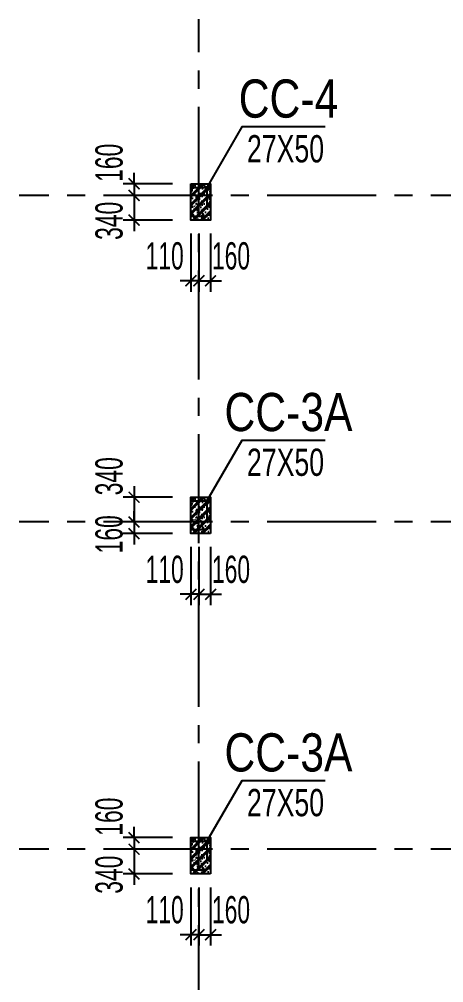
# Model space of a CAD drawing. Header units: millimetres. Extents: x 71 to 1994474, y -338610 to 1053.
# Drawn here: x 1887618 to 1893454, y -272308 to -259061 of the extents above; entities that cross this region are included whole.
import ezdxf
from ezdxf.enums import TextEntityAlignment as Align

# ---------------------------------------------------------------- set-up
doc = ezdxf.new("R2010")
doc.units = ezdxf.units.MM
doc.header["$LTSCALE"] = 1000
doc.header["$MEASUREMENT"] = 0
doc.header["$PDMODE"] = 3
doc.linetypes.add('CENTER2', pattern=[1.125, 0.75, -0.125, 0.125, -0.125])
doc.linetypes.add('HIDDEN', pattern=[0.375, 0.25, -0.125])
doc.layers.get('0').update_dxf_attribs({"linetype": 'CONTINUOUS'})
doc.layers.get('Defpoints').update_dxf_attribs({"linetype": 'CONTINUOUS'})
for name, color, linetype in [('CDC.01.AXIS', 160, 'CENTER2'), ('CDC.02.DIM', 1, 'CONTINUOUS'), ('CDC.04.HIDDEN', 8, 'HIDDEN'), ('CDC.06.TEXT', 2, 'CONTINUOUS'), ('CDC.09.COLUMN', 4, 'CONTINUOUS'), ('CDC.10.HATCH', 163, 'CONTINUOUS'), ('CDC.11.NOTE', 1, 'CONTINUOUS')]:
    doc.layers.add(name, color=color, linetype=linetype)
doc.styles.add('ARIAL', font='arial.ttf', dxfattribs={"width": 0.6})
doc.dimstyles.new('150', dxfattribs={"dimscale": 150, "dimtxt": 2.5, "dimasz": 1, "dimexe": 1, "dimexo": 0, "dimgap": 1, "dimtad": 1, "dimdec": 0, "dimdsep": 46, "dimtxsty": 'ARIAL', "dimblk": 'ARCHTICK', "dimcen": 1, "dimdle": 1, "dimclrd": 1, "dimclre": 1, "dimclrt": 2, "dimadec": 0, "dimazin": 0, "dimtfac": 0.00072, "dimtdec": 0, "dimtix": 1, "dimtmove": 2, "dimatfit": 3, "dimldrblk": 'ARCHTICK', "dimfxl": 1, "dimtolj": 1, "dimarcsym": 0})

# ---------------------------------------------------------------- blocks, each defined once
blk = doc.blocks.new('_ARCHTICK')
at = {"color": 0, "linetype": 'ByBlock', "const_width": 0.15}
blk.add_lwpolyline([(-0.5, -0.5), (0.5, 0.5)], dxfattribs=at)
blk = doc.blocks.new('*D179')
at = {"layer": 'CDC.02.DIM', "color": 1, "lineweight": -2, "transparency": 16777216}
for p, q in [((1889978, -262006), (1889978, -262807)), ((1890088, -262006), (1890088, -262807)), ((1889978, -262657), (1889828, -262657)), ((1890088, -262657), (1889978, -262657)), ((1890088, -262657), (1890238, -262657))]:
    blk.add_line(p, q, dxfattribs=at)
at = {"layer": 'Defpoints', "color": 0, "transparency": 16777216}
for p in [(1889978, -262006), (1890088, -262006), (1889978, -262657)]:
    blk.add_point(p, dxfattribs=at)
at = {"layer": 'CDC.02.DIM', "color": 1, "lineweight": -2, "transparency": 16777216, "xscale": 150, "yscale": 150, "zscale": 150}
blk.add_blockref('_ARCHTICK', (1889978, -262657), dxfattribs=at)
at = {"layer": 'CDC.02.DIM', "color": 1, "lineweight": -2, "transparency": 16777216, "xscale": 150, "yscale": 150, "zscale": 150, "rotation": 180}
blk.add_blockref('_ARCHTICK', (1890088, -262657), dxfattribs=at)
at = {"layer": 'CDC.02.DIM', "color": 2, "transparency": 16777216, "insert": (1889617, -262316), "char_height": 375, "attachment_point": 5, "style": 'ARIAL'}
blk.add_mtext('\\A1;110', dxfattribs=at)
blk = doc.blocks.new('*D180')
at = {"layer": 'CDC.02.DIM', "color": 1, "lineweight": -2, "transparency": 16777216}
for p, q in [((1890088, -262006), (1890088, -262807)), ((1890248, -262006), (1890248, -262807)), ((1890088, -262657), (1889938, -262657)), ((1890088, -262657), (1890248, -262657)), ((1890248, -262657), (1890398, -262657))]:
    blk.add_line(p, q, dxfattribs=at)
at = {"layer": 'Defpoints', "color": 0, "transparency": 16777216}
for p in [(1890088, -262006), (1890248, -262006), (1890248, -262657)]:
    blk.add_point(p, dxfattribs=at)
at = {"layer": 'CDC.02.DIM', "color": 1, "lineweight": -2, "transparency": 16777216, "xscale": 150, "yscale": 150, "zscale": 150}
blk.add_blockref('_ARCHTICK', (1890088, -262657), dxfattribs=at)
at = {"layer": 'CDC.02.DIM', "color": 1, "lineweight": -2, "transparency": 16777216, "xscale": 150, "yscale": 150, "zscale": 150, "rotation": 180}
blk.add_blockref('_ARCHTICK', (1890248, -262657), dxfattribs=at)
at = {"layer": 'CDC.02.DIM', "color": 2, "transparency": 16777216, "insert": (1890529, -262316), "char_height": 375, "attachment_point": 5, "style": 'ARIAL'}
blk.add_mtext('\\A1;160', dxfattribs=at)
blk = doc.blocks.new('*D181')
at = {"layer": 'CDC.02.DIM', "color": 1, "lineweight": -2, "transparency": 16777216}
for p, q in [((1889196, -261322), (1889196, -261172)), ((1889724, -261322), (1889046, -261322)), ((1889196, -261322), (1889196, -261482)), ((1889724, -261482), (1889046, -261482)), ((1889196, -261482), (1889196, -261632))]:
    blk.add_line(p, q, dxfattribs=at)
at = {"layer": 'Defpoints', "color": 0, "transparency": 16777216}
for p in [(1889724, -261322), (1889196, -261482), (1889724, -261482)]:
    blk.add_point(p, dxfattribs=at)
at = {"layer": 'CDC.02.DIM', "color": 1, "lineweight": -2, "transparency": 16777216, "xscale": 150, "yscale": 150, "zscale": 150}
for p, rotation in [((1889196, -261322), 270), ((1889196, -261482), 90)]:
    blk.add_blockref('_ARCHTICK', p, dxfattribs=dict(at, rotation=rotation))
at = {"layer": 'CDC.02.DIM', "color": 2, "transparency": 16777216, "insert": (1888854, -261034), "char_height": 375, "attachment_point": 5, "rotation": 90, "style": 'ARIAL'}
blk.add_mtext('\\A1;160', dxfattribs=at)
blk = doc.blocks.new('*D182')
at = {"layer": 'CDC.02.DIM', "color": 1, "lineweight": -2, "transparency": 16777216}
for p, q in [((1889196, -261332), (1889196, -261972)), ((1889724, -261482), (1889046, -261482)), ((1889724, -261822), (1889046, -261822))]:
    blk.add_line(p, q, dxfattribs=at)
at = {"layer": 'Defpoints', "color": 0, "transparency": 16777216}
for p in [(1889724, -261482), (1889196, -261822), (1889724, -261822)]:
    blk.add_point(p, dxfattribs=at)
at = {"layer": 'CDC.02.DIM', "color": 1, "lineweight": -2, "transparency": 16777216, "xscale": 150, "yscale": 150, "zscale": 150}
for p, rotation in [((1889196, -261482), 90), ((1889196, -261822), 270)]:
    blk.add_blockref('_ARCHTICK', p, dxfattribs=dict(at, rotation=rotation))
at = {"layer": 'CDC.02.DIM', "color": 2, "transparency": 16777216, "insert": (1888854, -261832), "char_height": 375, "attachment_point": 5, "rotation": 90, "style": 'ARIAL'}
blk.add_mtext('\\A1;340', dxfattribs=at)
blk = doc.blocks.new('*D183')
at = {"layer": 'CDC.02.DIM', "color": 1, "lineweight": -2, "transparency": 16777216}
for p, q in [((1889978, -266316), (1889978, -267117)), ((1890088, -266316), (1890088, -267117)), ((1889978, -266967), (1889828, -266967)), ((1890088, -266967), (1889978, -266967)), ((1890088, -266967), (1890238, -266967))]:
    blk.add_line(p, q, dxfattribs=at)
at = {"layer": 'Defpoints', "color": 0, "transparency": 16777216}
for p in [(1889978, -266316), (1890088, -266316), (1889978, -266967)]:
    blk.add_point(p, dxfattribs=at)
at = {"layer": 'CDC.02.DIM', "color": 1, "lineweight": -2, "transparency": 16777216, "xscale": 150, "yscale": 150, "zscale": 150}
blk.add_blockref('_ARCHTICK', (1889978, -266967), dxfattribs=at)
at = {"layer": 'CDC.02.DIM', "color": 1, "lineweight": -2, "transparency": 16777216, "xscale": 150, "yscale": 150, "zscale": 150, "rotation": 180}
blk.add_blockref('_ARCHTICK', (1890088, -266967), dxfattribs=at)
at = {"layer": 'CDC.02.DIM', "color": 2, "transparency": 16777216, "insert": (1889617, -266626), "char_height": 375, "attachment_point": 5, "style": 'ARIAL'}
blk.add_mtext('\\A1;110', dxfattribs=at)
blk = doc.blocks.new('*D184')
at = {"layer": 'CDC.02.DIM', "color": 1, "lineweight": -2, "transparency": 16777216}
for p, q in [((1890088, -266316), (1890088, -267117)), ((1890248, -266316), (1890248, -267117)), ((1890088, -266967), (1889938, -266967)), ((1890088, -266967), (1890248, -266967)), ((1890248, -266967), (1890398, -266967))]:
    blk.add_line(p, q, dxfattribs=at)
at = {"layer": 'Defpoints', "color": 0, "transparency": 16777216}
for p in [(1890088, -266316), (1890248, -266316), (1890248, -266967)]:
    blk.add_point(p, dxfattribs=at)
at = {"layer": 'CDC.02.DIM', "color": 1, "lineweight": -2, "transparency": 16777216, "xscale": 150, "yscale": 150, "zscale": 150}
blk.add_blockref('_ARCHTICK', (1890088, -266967), dxfattribs=at)
at = {"layer": 'CDC.02.DIM', "color": 1, "lineweight": -2, "transparency": 16777216, "xscale": 150, "yscale": 150, "zscale": 150, "rotation": 180}
blk.add_blockref('_ARCHTICK', (1890248, -266967), dxfattribs=at)
at = {"layer": 'CDC.02.DIM', "color": 2, "transparency": 16777216, "insert": (1890529, -266626), "char_height": 375, "attachment_point": 5, "style": 'ARIAL'}
blk.add_mtext('\\A1;160', dxfattribs=at)
blk = doc.blocks.new('*D185')
at = {"layer": 'CDC.02.DIM', "color": 1, "lineweight": -2, "transparency": 16777216}
for p, q in [((1889196, -265482), (1889196, -266122)), ((1889724, -265632), (1889046, -265632)), ((1889724, -265972), (1889046, -265972))]:
    blk.add_line(p, q, dxfattribs=at)
at = {"layer": 'Defpoints', "color": 0, "transparency": 16777216}
for p in [(1889724, -265632), (1889196, -265972), (1889724, -265972)]:
    blk.add_point(p, dxfattribs=at)
at = {"layer": 'CDC.02.DIM', "color": 1, "lineweight": -2, "transparency": 16777216, "xscale": 150, "yscale": 150, "zscale": 150}
for p, rotation in [((1889196, -265632), 90), ((1889196, -265972), 270)]:
    blk.add_blockref('_ARCHTICK', p, dxfattribs=dict(at, rotation=rotation))
at = {"layer": 'CDC.02.DIM', "color": 2, "transparency": 16777216, "insert": (1888854, -265344), "char_height": 375, "attachment_point": 5, "rotation": 90, "style": 'ARIAL'}
blk.add_mtext('\\A1;340', dxfattribs=at)
blk = doc.blocks.new('*D186')
at = {"layer": 'CDC.02.DIM', "color": 1, "lineweight": -2, "transparency": 16777216}
for p, q in [((1889196, -265972), (1889196, -265822)), ((1889724, -265972), (1889046, -265972)), ((1889196, -265972), (1889196, -266132)), ((1889724, -266132), (1889046, -266132)), ((1889196, -266132), (1889196, -266282))]:
    blk.add_line(p, q, dxfattribs=at)
at = {"layer": 'Defpoints', "color": 0, "transparency": 16777216}
for p in [(1889724, -265972), (1889196, -266132), (1889724, -266132)]:
    blk.add_point(p, dxfattribs=at)
at = {"layer": 'CDC.02.DIM', "color": 1, "lineweight": -2, "transparency": 16777216, "xscale": 150, "yscale": 150, "zscale": 150}
for p, rotation in [((1889196, -265972), 270), ((1889196, -266132), 90)]:
    blk.add_blockref('_ARCHTICK', p, dxfattribs=dict(at, rotation=rotation))
at = {"layer": 'CDC.02.DIM', "color": 2, "transparency": 16777216, "insert": (1888854, -266142), "char_height": 375, "attachment_point": 5, "rotation": 90, "style": 'ARIAL'}
blk.add_mtext('\\A1;160', dxfattribs=at)
blk = doc.blocks.new('*D187')
at = {"layer": 'CDC.02.DIM', "color": 1, "lineweight": -2, "transparency": 16777216}
for p, q in [((1889978, -270996), (1889978, -271797)), ((1890088, -270996), (1890088, -271797)), ((1889978, -271647), (1889828, -271647)), ((1890088, -271647), (1889978, -271647)), ((1890088, -271647), (1890238, -271647))]:
    blk.add_line(p, q, dxfattribs=at)
at = {"layer": 'Defpoints', "color": 0, "transparency": 16777216}
for p in [(1889978, -270996), (1890088, -270996), (1889978, -271647)]:
    blk.add_point(p, dxfattribs=at)
at = {"layer": 'CDC.02.DIM', "color": 1, "lineweight": -2, "transparency": 16777216, "xscale": 150, "yscale": 150, "zscale": 150}
blk.add_blockref('_ARCHTICK', (1889978, -271647), dxfattribs=at)
at = {"layer": 'CDC.02.DIM', "color": 1, "lineweight": -2, "transparency": 16777216, "xscale": 150, "yscale": 150, "zscale": 150, "rotation": 180}
blk.add_blockref('_ARCHTICK', (1890088, -271647), dxfattribs=at)
at = {"layer": 'CDC.02.DIM', "color": 2, "transparency": 16777216, "insert": (1889617, -271306), "char_height": 375, "attachment_point": 5, "style": 'ARIAL'}
blk.add_mtext('\\A1;110', dxfattribs=at)
blk = doc.blocks.new('*D188')
at = {"layer": 'CDC.02.DIM', "color": 1, "lineweight": -2, "transparency": 16777216}
for p, q in [((1890088, -270996), (1890088, -271797)), ((1890248, -270996), (1890248, -271797)), ((1890088, -271647), (1889938, -271647)), ((1890088, -271647), (1890248, -271647)), ((1890248, -271647), (1890398, -271647))]:
    blk.add_line(p, q, dxfattribs=at)
at = {"layer": 'Defpoints', "color": 0, "transparency": 16777216}
for p in [(1890088, -270996), (1890248, -270996), (1890248, -271647)]:
    blk.add_point(p, dxfattribs=at)
at = {"layer": 'CDC.02.DIM', "color": 1, "lineweight": -2, "transparency": 16777216, "xscale": 150, "yscale": 150, "zscale": 150}
blk.add_blockref('_ARCHTICK', (1890088, -271647), dxfattribs=at)
at = {"layer": 'CDC.02.DIM', "color": 1, "lineweight": -2, "transparency": 16777216, "xscale": 150, "yscale": 150, "zscale": 150, "rotation": 180}
blk.add_blockref('_ARCHTICK', (1890248, -271647), dxfattribs=at)
at = {"layer": 'CDC.02.DIM', "color": 2, "transparency": 16777216, "insert": (1890529, -271306), "char_height": 375, "attachment_point": 5, "style": 'ARIAL'}
blk.add_mtext('\\A1;160', dxfattribs=at)
blk = doc.blocks.new('*D189')
at = {"layer": 'CDC.02.DIM', "color": 1, "lineweight": -2, "transparency": 16777216}
for p, q in [((1889196, -270312), (1889196, -270162)), ((1889724, -270312), (1889046, -270312)), ((1889196, -270312), (1889196, -270472)), ((1889724, -270472), (1889046, -270472)), ((1889196, -270472), (1889196, -270622))]:
    blk.add_line(p, q, dxfattribs=at)
at = {"layer": 'Defpoints', "color": 0, "transparency": 16777216}
for p in [(1889724, -270312), (1889196, -270472), (1889724, -270472)]:
    blk.add_point(p, dxfattribs=at)
at = {"layer": 'CDC.02.DIM', "color": 1, "lineweight": -2, "transparency": 16777216, "xscale": 150, "yscale": 150, "zscale": 150}
for p, rotation in [((1889196, -270312), 270), ((1889196, -270472), 90)]:
    blk.add_blockref('_ARCHTICK', p, dxfattribs=dict(at, rotation=rotation))
at = {"layer": 'CDC.02.DIM', "color": 2, "transparency": 16777216, "insert": (1888854, -270024), "char_height": 375, "attachment_point": 5, "rotation": 90, "style": 'ARIAL'}
blk.add_mtext('\\A1;160', dxfattribs=at)
blk = doc.blocks.new('*D190')
at = {"layer": 'CDC.02.DIM', "color": 1, "lineweight": -2, "transparency": 16777216}
for p, q in [((1889196, -270322), (1889196, -270962)), ((1889724, -270472), (1889046, -270472)), ((1889724, -270812), (1889046, -270812))]:
    blk.add_line(p, q, dxfattribs=at)
at = {"layer": 'Defpoints', "color": 0, "transparency": 16777216}
for p in [(1889724, -270472), (1889196, -270812), (1889724, -270812)]:
    blk.add_point(p, dxfattribs=at)
at = {"layer": 'CDC.02.DIM', "color": 1, "lineweight": -2, "transparency": 16777216, "xscale": 150, "yscale": 150, "zscale": 150}
for p, rotation in [((1889196, -270472), 90), ((1889196, -270812), 270)]:
    blk.add_blockref('_ARCHTICK', p, dxfattribs=dict(at, rotation=rotation))
at = {"layer": 'CDC.02.DIM', "color": 2, "transparency": 16777216, "insert": (1888854, -270822), "char_height": 375, "attachment_point": 5, "rotation": 90, "style": 'ARIAL'}
blk.add_mtext('\\A1;340', dxfattribs=at)

msp = doc.modelspace()

# ---------------------------------------------------------------- hatches: boundary and pattern name
at = {"layer": 'CDC.10.HATCH'}
h = msp.add_hatch(dxfattribs=at)
h.set_pattern_fill('1BETONG2-BOP', color=256, scale=20, angle=90, style=0, pattern_type=2)
h.set_pattern_definition([(140, (4550.63, -417619.23), (12.550427, 143.4520365), [15, -165]), (85, (4550.63, -417619.23), (-150.438427, -27.750267), [12, -132]), (190.4514, (4551.67, -417607.28), (-137.887908, 115.701876), [12.748038, -140.228422]), (136.1842, (4510.63, -417619.23), (33.103803, 213.44821), [22.5, -247.5]), (186.6356, (4513.39, -417601.45), (-194.823574, 186.93254), [19.122058, -210.3426]), (81.1842, (4510.63, -417619.23), (-194.82372, 186.93239), [18, -198]), (111, (4520.63, -417599.23), (80.523778, 119.3814104), [15, -165]), (316, (4520.63, -417599.23), (73.107962, 134.376424), [12, -132]), (161.4514, (4527.34, -417589.28), (-64.506099, 168.044526), [12.748038, -140.228422]), (157.5, (4550.627, -417619.233), (-58.8748924, -31.1832367), [0, -130.4, 0, -134, 0, -132.5]), (94.5, (4550.63, -417619.23), (-76.0206377, 56.6701848), [0, -76.4, 0, -127.4, 0, -50.5]), (57.5, (4550.627, -417663.833), (4.5109743, 106.7644872), [0, -50, 0, -156, 0, -207]), (47.5, (4550.63, -417683.83), (-20.0209965, 116.637234), [0, -65, 0, -103.6, 0, -147]), (45, (4550.63, -417619.23), (-60.1040764, 60.1040764), []), (45, (4526.13, -417619.23), (-60.1040764, 60.1040764), [])])
h.paths.add_polyline_path([(1889978.4, -261321.5), (1889978.4, -261821.5), (1890248.4, -261821.5), (1890248.4, -261321.5)])
h = msp.add_hatch(dxfattribs=at)
h.set_pattern_fill('1BETONG2-BOP', color=256, scale=20, angle=90, style=0, pattern_type=2)
h.set_pattern_definition([(140, (4550.63, -421929.23), (12.550427, 143.4520365), [15, -165]), (85, (4550.63, -421929.23), (-150.438427, -27.750267), [12, -132]), (190.4514, (4551.67, -421917.28), (-137.887908, 115.701876), [12.748038, -140.228422]), (136.1842, (4510.63, -421929.23), (33.103803, 213.44821), [22.5, -247.5]), (186.6356, (4513.39, -421911.45), (-194.823574, 186.93254), [19.122058, -210.3426]), (81.1842, (4510.63, -421929.23), (-194.82372, 186.93239), [18, -198]), (111, (4520.63, -421909.23), (80.523778, 119.3814104), [15, -165]), (316, (4520.63, -421909.23), (73.107962, 134.376424), [12, -132]), (161.4514, (4527.34, -421899.28), (-64.506099, 168.044526), [12.748038, -140.228422]), (157.5, (4550.627, -421929.233), (-58.8748924, -31.1832367), [0, -130.4, 0, -134, 0, -132.5]), (94.5, (4550.63, -421929.23), (-76.0206377, 56.6701848), [0, -76.4, 0, -127.4, 0, -50.5]), (57.5, (4550.627, -421973.833), (4.5109743, 106.7644872), [0, -50, 0, -156, 0, -207]), (47.5, (4550.63, -421993.83), (-20.0209965, 116.637234), [0, -65, 0, -103.6, 0, -147]), (45, (4550.63, -421929.23), (-60.1040764, 60.1040764), []), (45, (4526.13, -421929.23), (-60.1040764, 60.1040764), [])])
h.paths.add_polyline_path([(1889978.4, -265631.5), (1889978.4, -266131.5), (1890248.4, -266131.5), (1890248.4, -265631.5)])
h = msp.add_hatch(dxfattribs=at)
h.set_pattern_fill('1BETONG2-BOP', color=256, scale=20, angle=90, style=0, pattern_type=2)
h.set_pattern_definition([(140, (4550.63, -426609.23), (12.550427, 143.4520365), [15, -165]), (85, (4550.63, -426609.23), (-150.438427, -27.750267), [12, -132]), (190.4514, (4551.67, -426597.28), (-137.887908, 115.701876), [12.748038, -140.228422]), (136.1842, (4510.63, -426609.23), (33.103803, 213.44821), [22.5, -247.5]), (186.6356, (4513.39, -426591.45), (-194.823574, 186.93254), [19.122058, -210.3426]), (81.1842, (4510.63, -426609.23), (-194.82372, 186.93239), [18, -198]), (111, (4520.63, -426589.23), (80.523778, 119.3814104), [15, -165]), (316, (4520.63, -426589.23), (73.107962, 134.376424), [12, -132]), (161.4514, (4527.34, -426579.28), (-64.506099, 168.044526), [12.748038, -140.228422]), (157.5, (4550.627, -426609.233), (-58.8748924, -31.1832367), [0, -130.4, 0, -134, 0, -132.5]), (94.5, (4550.63, -426609.23), (-76.0206377, 56.6701848), [0, -76.4, 0, -127.4, 0, -50.5]), (57.5, (4550.627, -426653.833), (4.5109743, 106.7644872), [0, -50, 0, -156, 0, -207]), (47.5, (4550.63, -426673.83), (-20.0209965, 116.637234), [0, -65, 0, -103.6, 0, -147]), (45, (4550.63, -426609.23), (-60.1040764, 60.1040764), []), (45, (4526.13, -426609.23), (-60.1040764, 60.1040764), [])])
h.paths.add_polyline_path([(1889978.4, -270311.5), (1889978.4, -270811.5), (1890248.4, -270811.5), (1890248.4, -270311.5)])

# ---------------------------------------------------------------- linework, layer by layer
at = {"layer": 'CDC.01.AXIS', "ltscale": 2}
for p, q in [((1890088.4, -284264.9), (1890088.4, -259060.6)), ((1939774.9, -261481.5), (1887618, -261481.5)), ((1939774.9, -265971.5), (1887618, -265971.5)), ((1939774.9, -270471.5), (1887618, -270471.5))]:
    msp.add_line(p, q, dxfattribs=at)
at = {"layer": 'CDC.04.HIDDEN'}
for points in [[(1889978.4, -261371.5), (1890198.4, -261371.5), (1890198.4, -261771.5), (1889978.4, -261771.5)], [(1890198.4, -266081.5), (1889978.4, -266081.5), (1889978.4, -265681.5), (1890198.4, -265681.5)], [(1890198.4, -270761.5), (1889978.4, -270761.5), (1889978.4, -270361.5), (1890198.4, -270361.5)]]:
    msp.add_lwpolyline(points, close=True, dxfattribs=at)
at = {"layer": 'CDC.09.COLUMN'}
for points in [[(1889978.4, -261321.5), (1890248.4, -261321.5), (1890248.4, -261821.5), (1889978.4, -261821.5)], [(1890248.4, -266131.5), (1889978.4, -266131.5), (1889978.4, -265631.5), (1890248.4, -265631.5)], [(1890248.4, -270811.5), (1889978.4, -270811.5), (1889978.4, -270311.5), (1890248.4, -270311.5)]]:
    msp.add_lwpolyline(points, close=True, dxfattribs=at)
at = {"layer": 'CDC.11.NOTE'}
for points in [[(1891822.4, -260540.9), (1890678, -260540.9), (1890198.4, -261371.5)], [(1891822.4, -264850.9), (1890678, -264850.9), (1890198.4, -265681.5)], [(1891822.4, -269530.9), (1890678, -269530.9), (1890198.4, -270361.5)]]:
    msp.add_lwpolyline(points, dxfattribs=at)

# ---------------------------------------------------------------- texts
at = {"layer": 'CDC.06.TEXT', "style": 'ARIAL'}
for s, height, width, p in [('CC-4', 525, 0.8, (1891319.3, -260150.8)), ('27X50', 375, 0.7, (1891278.5, -260841)), ('CC-3A', 525, 0.8, (1891319.3, -264460.8)), ('27X50', 375, 0.7, (1891278.5, -265151)), ('CC-3A', 525, 0.8, (1891319.3, -269140.8)), ('27X50', 375, 0.7, (1891278.5, -269831))]:
    msp.add_text(s, height=height, dxfattribs=dict(at, width=width)).set_placement(p, align=Align.MIDDLE_CENTER)

# ---------------------------------------------------------------- dimensions: what is measured, and where the dimension line sits
at = {"layer": 'CDC.02.DIM'}
for base, p1, p2, picture, middle in [((1889195.5, -261481.5), (1889724.3, -261321.5), (1889724.3, -261481.5), '*D181', (1888854.1, -261033.7)), ((1889195.5, -261821.5), (1889724.3, -261481.5), (1889724.3, -261821.5), '*D182', (1888854.1, -261831.5)), ((1889195.5, -265971.5), (1889724.3, -265631.5), (1889724.3, -265971.5), '*D185', (1888854.1, -265343.7)), ((1889195.5, -266131.5), (1889724.3, -265971.5), (1889724.3, -266131.5), '*D186', (1888854.1, -266141.5)), ((1889195.5, -270471.5), (1889724.3, -270311.5), (1889724.3, -270471.5), '*D189', (1888854.1, -270023.7)), ((1889195.5, -270811.5), (1889724.3, -270471.5), (1889724.3, -270811.5), '*D190', (1888854.1, -270821.5))]:
    dim = msp.add_linear_dim(base=base, p1=p1, p2=p2, angle=90, dimstyle='150', dxfattribs=at)
    dim.commit()
    dim.dimension.update_dxf_attribs({"geometry": picture, "text_midpoint": middle, "dimtype": 160})
for base, p1, p2, picture, middle in [((1889978.4, -262657), (1890088.4, -262005.9), (1889978.4, -262005.9), '*D179', (1889616.9, -262315.5)), ((1890248.4, -262657), (1890088.4, -262005.9), (1890248.4, -262005.9), '*D180', (1890529.3, -262315.5)), ((1889978.4, -266967), (1890088.4, -266315.9), (1889978.4, -266315.9), '*D183', (1889616.9, -266625.5)), ((1890248.4, -266967), (1890088.4, -266315.9), (1890248.4, -266315.9), '*D184', (1890529.3, -266625.5)), ((1889978.4, -271647), (1890088.4, -270995.9), (1889978.4, -270995.9), '*D187', (1889616.9, -271305.5)), ((1890248.4, -271647), (1890088.4, -270995.9), (1890248.4, -270995.9), '*D188', (1890529.3, -271305.5))]:
    dim = msp.add_linear_dim(base=base, p1=p1, p2=p2, dimstyle='150', dxfattribs=at)
    dim.commit()
    dim.dimension.update_dxf_attribs({"geometry": picture, "text_midpoint": middle, "dimtype": 160})

doc.saveas('drawing.dxf')
